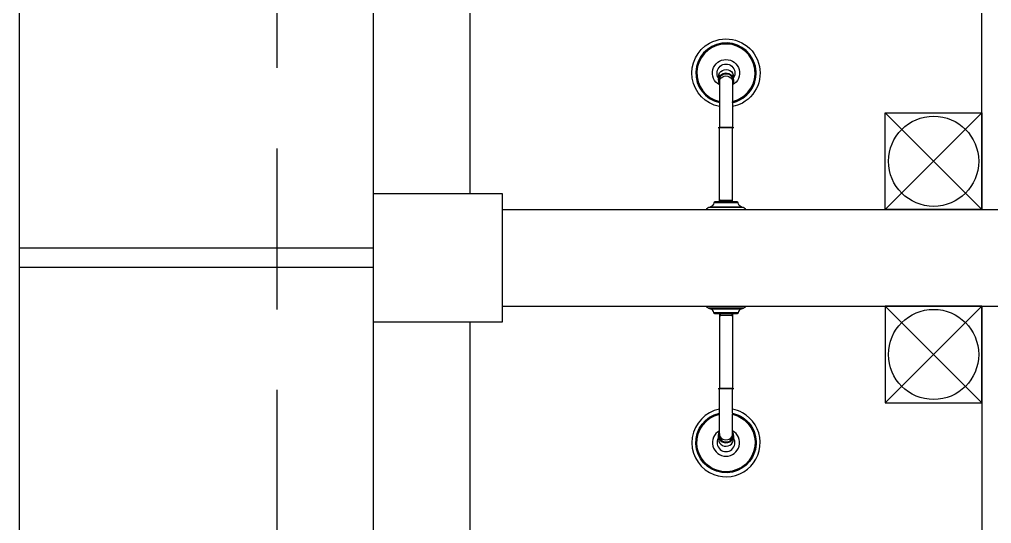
# Model space of a CAD drawing. Header units: inches. Extents: x 542650 to 544515, y 9574150 to 9574595.
# Drawn here: x 542787.416 to 542788.926, y 9574239.801 to 9574240.584 of the extents above; entities that cross this region are included whole.
import ezdxf

# ---------------------------------------------------------------- set-up
doc = ezdxf.new("R2010")
doc.units = ezdxf.units.IN
doc.header["$MEASUREMENT"] = 0
doc.linetypes.add('DASHDOT', pattern=[1, 0.5, -0.25, 0, -0.25])
doc.linetypes.add('HIDDEN', pattern=[0.375, 0.25, -0.125])
doc.layers.add('I-ARQ', color=8, linetype='Continuous')

msp = doc.modelspace()

# ---------------------------------------------------------------- linework, layer by layer
at = {"layer": 'I-ARQ', "linetype": 'HIDDEN'}
msp.add_line((542787.8159, 9574251.6334), (542787.8159, 9574229.6934), dxfattribs=at)
at = {"layer": 'I-ARQ'}
for p, q in [((542787.4159, 9574230.6384), (542787.4159, 9574249.7884)), ((542787.4159, 9574230.6384), (542787.4159, 9574249.7884)), ((542787.4159, 9574230.6384), (542787.4159, 9574249.7884)), ((542787.9659, 9574240.3134), (542787.9659, 9574244.9509)), ((542788.1159, 9574240.3134), (542788.1159, 9574241.5357)), ((542788.9109, 9574240.2884), (542788.9109, 9574241.4984)), ((542788.9109, 9574240.2884), (542788.7609, 9574240.4384)), ((542788.9109, 9574240.4384), (542788.7609, 9574240.2884)), ((542788.7609, 9574240.2884), (542788.7609, 9574240.4384)), ((542788.7609, 9574240.4384), (542788.9109, 9574240.4384)), ((542788.9109, 9574240.4384), (542788.9109, 9574240.2884)), ((542787.9659, 9574240.1134), (542787.9659, 9574240.3134)), ((542787.9659, 9574240.3134), (542788.1659, 9574240.3134)), ((542787.9659, 9574240.1134), (542787.9659, 9574240.3134)), ((542787.9659, 9574240.3134), (542788.1659, 9574240.3134)), ((542788.1659, 9574240.3134), (542788.1659, 9574240.1134)), ((542788.1659, 9574240.3134), (542788.1659, 9574240.1134)), ((542788.1659, 9574240.2884), (542793.8909, 9574240.2884)), ((542788.9109, 9574240.2884), (542788.7609, 9574240.2884)), ((542787.9659, 9574240.2284), (542787.4159, 9574240.2284)), ((542787.9659, 9574240.2284), (542787.4159, 9574240.2284)), ((542787.9659, 9574240.2284), (542787.4159, 9574240.2284)), ((542787.9659, 9574240.1984), (542787.9659, 9574240.2284)), ((542787.9659, 9574240.1984), (542787.4159, 9574240.1984)), ((542787.9659, 9574240.1984), (542787.4159, 9574240.1984)), ((542787.9659, 9574240.1984), (542787.4159, 9574240.1984)), ((542788.1659, 9574240.1384), (542794.1109, 9574240.1384)), ((542788.9109, 9574240.1384), (542788.7609, 9574239.9884)), ((542788.9109, 9574239.9884), (542788.7609, 9574240.1384)), ((542788.7609, 9574240.1384), (542788.7609, 9574239.9884)), ((542788.9109, 9574240.1384), (542788.7609, 9574240.1384)), ((542788.9109, 9574240.1384), (542788.9109, 9574238.9284)), ((542788.9109, 9574239.9884), (542788.9109, 9574240.1384)), ((542787.9659, 9574235.4759), (542787.9659, 9574240.1134)), ((542788.1659, 9574240.1134), (542787.9659, 9574240.1134)), ((542788.1659, 9574240.1134), (542787.9659, 9574240.1134)), ((542788.1159, 9574236.184), (542788.1159, 9574240.1134)), ((542788.7609, 9574239.9884), (542788.9109, 9574239.9884))]:
    msp.add_line(p, q, dxfattribs=at)
for points in [[(542788.5031, 9574240.4483, -0.700978), (542788.488, 9574240.5469, -1), (542788.5388, 9574240.4538, -0.07613), (542788.5237, 9574240.4483)], [(542788.5237, 9574240.4545, 0.06962), (542788.5359, 9574240.4591, 5.480122), (542788.5031, 9574240.4545)], [(542788.5031, 9574240.4819, -3.836175), (542788.5237, 9574240.4819)], [(542788.5016, 9574240.493, -1.802734), (542788.5252, 9574240.493)], [(542788.4943, 9574240.2987, -0.280777), (542788.4895, 9574240.2926)], [(542788.5325, 9574240.2987, 0.377188), (542788.5305, 9574240.3004), (542788.4963, 9574240.3004, 0.377188), (542788.4943, 9574240.2987)], [(542788.5374, 9574240.2926, -0.280777), (542788.5325, 9574240.2987)], [(542788.4943, 9574240.1281, 0.280777), (542788.4895, 9574240.1342)], [(542788.5374, 9574240.1342, 0.280777), (542788.5325, 9574240.1281)], [(542788.5325, 9574240.1281, -0.377188), (542788.5305, 9574240.1264), (542788.4963, 9574240.1264, -0.377188), (542788.4943, 9574240.1281)], [(542788.5031, 9574239.9785, 0.700978), (542788.488, 9574239.8799, 1), (542788.5388, 9574239.973, 0.07613), (542788.5237, 9574239.9785)], [(542788.5237, 9574239.9723, -0.06962), (542788.5359, 9574239.9677, -5.480122), (542788.5031, 9574239.9723)], [(542788.5031, 9574239.9449, 3.836175), (542788.5237, 9574239.9449)], [(542788.5016, 9574239.9338, 1.802734), (542788.5252, 9574239.9338)]]:
    msp.add_lwpolyline(points, format="xyb", dxfattribs=at)
at = {"layer": 'I-ARQ', "ltscale": 0.06322}
for points in [[(542788.5237, 9574240.4545), (542788.5237, 9574240.4559, 0.067971), (542788.5353, 9574240.4603, 5.429636), (542788.5031, 9574240.4559)], [(542788.5237, 9574240.4819), (542788.5237, 9574240.4562, 0.067551), (542788.5351, 9574240.4606, 5.416932), (542788.5031, 9574240.4562)], [(542788.5237, 9574239.9723), (542788.5237, 9574239.9709, -0.067971), (542788.5353, 9574239.9665, -5.429636), (542788.5031, 9574239.9709)], [(542788.5237, 9574239.9449), (542788.5237, 9574239.9706, -0.067551), (542788.5351, 9574239.9662, -5.416932), (542788.5031, 9574239.9706)]]:
    msp.add_lwpolyline(points, format="xyb", dxfattribs=at)
at = {"layer": 'I-ARQ', "ltscale": 0.067122}
for points in [[(542788.5016, 9574240.4948), (542788.5016, 9574240.4893, 0.128945), (542788.5031, 9574240.4841)], [(542788.5016, 9574239.932), (542788.5016, 9574239.9375, -0.128945), (542788.5031, 9574239.9426)]]:
    msp.add_lwpolyline(points, format="xyb", dxfattribs=at)
at = {"layer": 'I-ARQ', "ltscale": 0.067121}
for points in [[(542788.5252, 9574240.493), (542788.5252, 9574240.4948)], [(542788.5252, 9574240.4894), (542788.5252, 9574240.493)], [(542788.5252, 9574239.9374), (542788.5252, 9574239.9338)], [(542788.5252, 9574239.9338), (542788.5252, 9574239.932)]]:
    msp.add_lwpolyline(points, dxfattribs=at)
at = {"layer": 'I-ARQ', "ltscale": 0.06322}
for points in [[(542788.5031, 9574240.4914), (542788.5031, 9574240.4819)], [(542788.5031, 9574240.4819), (542788.5031, 9574240.4483)], [(542788.5237, 9574240.4914), (542788.5237, 9574240.4819)], [(542788.5031, 9574240.4483), (542788.5031, 9574240.416)], [(542788.5237, 9574240.4545), (542788.5237, 9574240.4483)], [(542788.5237, 9574240.4483), (542788.5237, 9574240.416)], [(542788.5031, 9574239.9785), (542788.5031, 9574240.0108)], [(542788.5237, 9574239.9785), (542788.5237, 9574240.0108)], [(542788.5031, 9574239.9449), (542788.5031, 9574239.9785)], [(542788.5237, 9574239.9723), (542788.5237, 9574239.9785)], [(542788.5031, 9574239.9354), (542788.5031, 9574239.9449)], [(542788.5237, 9574239.9354), (542788.5237, 9574239.9449)]]:
    msp.add_lwpolyline(points, dxfattribs=at)
at = {"layer": 'I-ARQ', "linetype": 'DASHDOT', "ltscale": 0.30975}
for points in [[(542788.501, 9574240.416), (542788.5258, 9574240.416)], [(542788.501, 9574240.0108), (542788.5258, 9574240.0108)]]:
    msp.add_lwpolyline(points, dxfattribs=at)
at = {"layer": 'I-ARQ'}
for points in [[(542788.5031, 9574240.3004), (542788.5031, 9574240.416)], [(542788.5237, 9574240.3004), (542788.5237, 9574240.416)], [(542788.5031, 9574240.1264), (542788.5031, 9574240.0108)], [(542788.5237, 9574240.1264), (542788.5237, 9574240.0108)]]:
    msp.add_lwpolyline(points, dxfattribs=at)
at = {"layer": 'I-ARQ', "ltscale": 0.258125}
for points in [[(542788.5237, 9574240.416), (542788.5031, 9574240.416)], [(542788.5237, 9574240.0108), (542788.5031, 9574240.0108)]]:
    msp.add_lwpolyline(points, dxfattribs=at)
at = {"layer": 'I-ARQ', "ltscale": 0.352288}
for points in [[(542788.5325, 9574240.2987), (542788.4943, 9574240.2987)], [(542788.5325, 9574240.1281), (542788.4943, 9574240.1281)]]:
    msp.add_lwpolyline(points, dxfattribs=at)
at = {"layer": 'I-ARQ', "ltscale": 0.029062}
for points in [[(542788.5041, 9574240.3004), (542788.5041, 9574240.3027), (542788.5031, 9574240.3045)], [(542788.5227, 9574240.3004), (542788.5227, 9574240.3027)], [(542788.5041, 9574240.1264), (542788.5041, 9574240.1241), (542788.5031, 9574240.1223)], [(542788.5227, 9574240.1264), (542788.5227, 9574240.1241)]]:
    msp.add_lwpolyline(points, dxfattribs=at)
at = {"layer": 'I-ARQ', "ltscale": 0.242325}
for points in [[(542788.5237, 9574240.3027), (542788.5031, 9574240.3027)], [(542788.5237, 9574240.1241), (542788.5031, 9574240.1241)]]:
    msp.add_lwpolyline(points, dxfattribs=at)
at = {"layer": 'I-ARQ', "ltscale": 0.218093}
for points in [[(542788.5227, 9574240.3027), (542788.5052, 9574240.3027)], [(542788.5227, 9574240.1241), (542788.5052, 9574240.1241)]]:
    msp.add_lwpolyline(points, dxfattribs=at)
at = {"layer": 'I-ARQ', "ltscale": 0.025813}
for points in [[(542788.5227, 9574240.3027), (542788.5237, 9574240.3045)], [(542788.5227, 9574240.1241), (542788.5237, 9574240.1223)]]:
    msp.add_lwpolyline(points, dxfattribs=at)
at = {"layer": 'I-ARQ', "ltscale": 0.200747}
for points in [[(542788.4863, 9574240.2914, 0.164371), (542788.4825, 9574240.2884), (542788.5443, 9574240.2884, 0.164371), (542788.5405, 9574240.2914)], [(542788.4863, 9574240.1354, -0.164371), (542788.4825, 9574240.1384), (542788.5443, 9574240.1384, -0.164371), (542788.5405, 9574240.1354)]]:
    msp.add_lwpolyline(points, format="xyb", dxfattribs=at)
at = {"layer": 'I-ARQ'}
for points in [[(542788.5405, 9574240.2914), (542788.4863, 9574240.2914), (542788.4895, 9574240.2926), (542788.5374, 9574240.2926)], [(542788.5405, 9574240.1354), (542788.4863, 9574240.1354), (542788.4895, 9574240.1342), (542788.5374, 9574240.1342)]]:
    msp.add_lwpolyline(points, close=True, dxfattribs=at)
for centre in [(542788.8359, 9574240.3634), (542788.8359, 9574240.0634)]:
    msp.add_circle(centre, 0.07, dxfattribs=at)
at = {"layer": 'I-ARQ', "extrusion": (0, 0, -1)}
for centre, major_axis, ratio, start_param, end_param in [((542788.5134, 9574240.4893), (0.0113, 0), 0.939693, 2.733003, 6.691778), ((542788.5134, 9574240.4893), (0.0112, 0), 0.939693, 2.754136, 6.670644), ((542788.5134, 9574240.4948), (0.0118, 0), 0.939693, 3.141564, 4.212389), ((542788.5134, 9574240.4894), (0.0118, 0), 0.939692, 3.141597, 6.283189), ((542788.5134, 9574240.4894), (0.0105, 0), 0.939693, 3.141565, 4.21239), ((542788.5134, 9574240.4863), (0.0103, 0), 0.939693, 3.141592, 6.283185), ((542788.5134, 9574240.4948), (0.0118, 0), 0.939693, 4.212389, 6.283156), ((542788.5134, 9574240.4894), (0.0105, 0), 0.939693, 4.212388, 6.283156), ((542788.5134, 9574240.4894), (0.0105, 0), 0.939705, 2.942134, 3.141541), ((542788.5134, 9574240.49), (0.00722, -0.00722), 0.999999, 2.168493, 2.329509), ((542788.5134, 9574240.49), (0.00722, 0.00722), 0.999999, 0.812087, 0.973104), ((542788.5134, 9574240.4894), (0.0118, 0), 0.942388, -0.00082, 0.496804), ((542788.5134, 9574240.4894), (0.0105, 0), 0.93969, -0.000035, 0.199438)]:
    msp.add_ellipse(centre, major_axis=major_axis, ratio=ratio, start_param=start_param, end_param=end_param, dxfattribs=at)
at = {"layer": 'I-ARQ'}
for centre, major_axis, ratio, start_param, end_param in [((542788.5134, 9574239.9375), (0.0113, 0), 0.939693, 2.733002, 6.691778), ((542788.5134, 9574239.9375), (0.0112, 0), 0.939693, 2.754136, 6.670644), ((542788.5134, 9574239.9374), (0.0118, 0), 0.939692, 3.141595, 6.283188), ((542788.5134, 9574239.9374), (0.0105, 0), 0.939705, 2.942134, 3.141542), ((542788.5134, 9574239.9374), (0.0105, 0), 0.939693, 3.141564, 4.21239), ((542788.5134, 9574239.9405), (0.0103, 0), 0.939693, 3.141592, 6.283185), ((542788.5134, 9574239.9368), (0.00722, 0.00722), 0.999995, 2.168491, 2.329507), ((542788.5134, 9574239.9374), (0.0105, 0), 0.939693, 4.212388, 6.283156), ((542788.5134, 9574239.9368), (0.00722, -0.00722), 0.999999, 0.812087, 0.973104), ((542788.5134, 9574239.9374), (0.0118, 0), 0.942388, -0.00082, 0.496804), ((542788.5134, 9574239.9374), (0.0105, 0), 0.93969, -0.000035, 0.199438), ((542788.5134, 9574239.932), (0.0118, 0), 0.939693, 3.141565, 4.21239), ((542788.5134, 9574239.932), (0.0118, 0), 0.939693, 4.212389, 6.283156)]:
    msp.add_ellipse(centre, major_axis=major_axis, ratio=ratio, start_param=start_param, end_param=end_param, dxfattribs=at)

doc.saveas('drawing.dxf')
